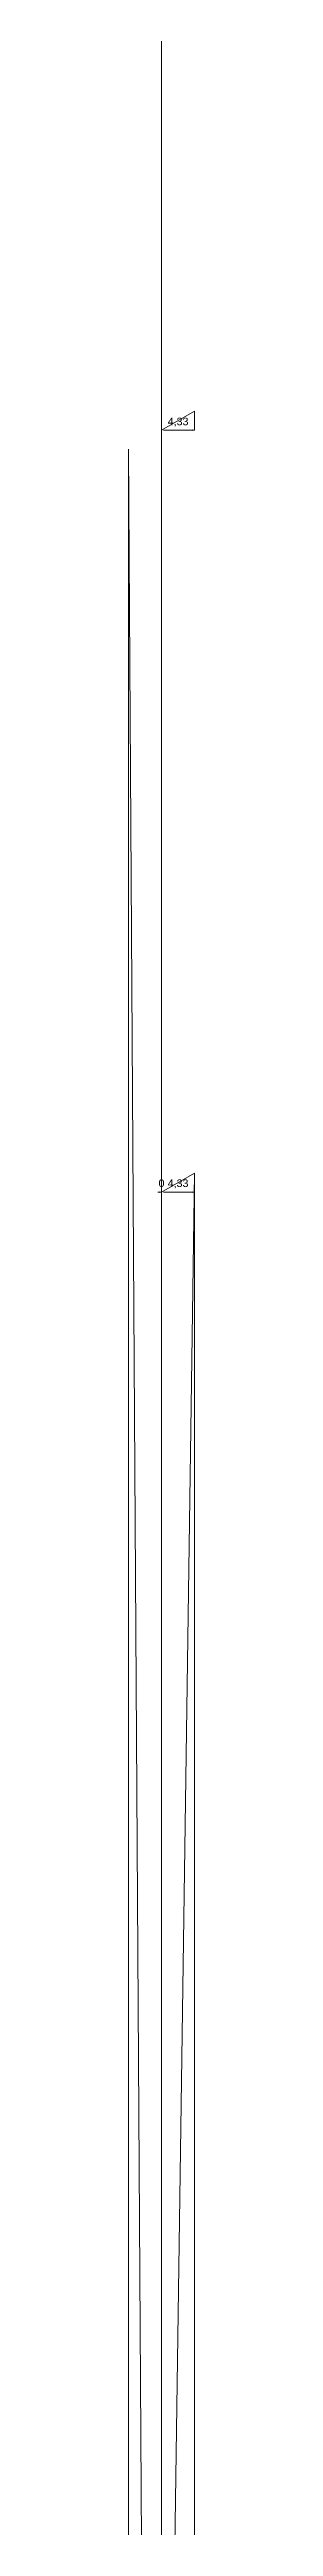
# Model space of a CAD drawing. Header units: millimetres. Extents: x -5 to 475, y -1700 to 400.
# Drawn here: x -4.3 to 4.3, y -975.2 to -650 of the extents above; entities that cross this region are included whole.
import ezdxf

# ---------------------------------------------------------------- set-up
doc = ezdxf.new("R2010")
doc.units = ezdxf.units.MM
for name, color, linetype, lineweight in [('ISO_DIM', 7, 'Continuous', 13), ('ISO_PIPE', 7, 'Continuous', 13), ('Line_3-DRDS-SS01-W60001_Page_0 _2_', 8, 'Continuous', 13)]:
    doc.layers.add(name, color=color, linetype=linetype, lineweight=lineweight)
doc.styles.add('Arial', font='arial.ttf', dxfattribs={"height": 1})

# ---------------------------------------------------------------- blocks, each defined once
blk = doc.blocks.new('Line_3-DRDS-SS01-W60001_Page_0__CLOSEDFILLED-9748099-Drafting_3-DRDS-SS01-W60001_0')
at = {"layer": 'ISO_DIM'}
blk.add_hatch(color=256, dxfattribs=at).paths.add_polyline_path([(4.08, -700.04), (4.08, -699.96), (4.33, -700)])
for p, q in [((4.08, -700.04), (4.08, -699.96)), ((4.08, -699.96), (4.33, -700)), ((4.33, -700), (4.08, -700.04))]:
    blk.add_line(p, q, dxfattribs=at)
blk = doc.blocks.new('Line_3-DRDS-SS01-W60001_Page_0__CLOSEDFILLED-9748100-Drafting_3-DRDS-SS01-W60001_0')
at = {"layer": 'ISO_DIM'}
blk.add_hatch(color=256, dxfattribs=at).paths.add_polyline_path([(-0.25, -800.04), (-0.25, -799.96), (0, -800)])
for p, q in [((-0.25, -800.04), (-0.25, -799.96)), ((-0.25, -799.96), (0, -800)), ((0, -800), (-0.25, -800.04))]:
    blk.add_line(p, q, dxfattribs=at)
blk = doc.blocks.new('Line_3-DRDS-SS01-W60001_Page_0__CLOSEDFILLED-9748103-Drafting_3-DRDS-SS01-W60001_0')
at = {"layer": 'ISO_DIM'}
blk.add_hatch(color=256, dxfattribs=at).paths.add_polyline_path([(4.08, -800.04), (4.08, -799.96), (4.33, -800)])
for p, q in [((4.08, -800.04), (4.08, -799.96)), ((4.08, -799.96), (4.33, -800)), ((4.33, -800), (4.08, -800.04))]:
    blk.add_line(p, q, dxfattribs=at)
blk = doc.blocks.new('Line_3-DRDS-SS01-W60001_Page_0 _2_-9748089-Drafting_3-DRDS-SS01-W60001_0')
at = {"layer": 'ISO_DIM'}
for p, q in [((0, -200), (0, -1300)), ((4.33, -697.5), (4.33, -700)), ((0.25, -700), (4.08, -700)), ((-4.33, -702.5), (-4.33, -1400)), ((-0.25, -800), (-0.5, -800))]:
    blk.add_line(p, q, dxfattribs=at)
at = {"layer": 'ISO_DIM', "flags": 128}
for points in [[(0, -600), (0, -1700), (0, -300)], [(0, -800), (0, -505), (0, -500)], [(4.33, -1100), (4.33, -797.5), (4.33, -800)], [(4.08, -800), (0.25, -800), (0.5, -800)]]:
    blk.add_lwpolyline(points, dxfattribs=at)
at = {"layer": 'ISO_PIPE'}
blk.add_line((0, -700), (4.33, -697.5), dxfattribs=at)
at = {"layer": 'ISO_PIPE', "flags": 128}
for points in [[(0, -100), (-4.33, -102.5), (0, -500), (0, -505), (0, -800), (4.33, -797.5)], [(0, -1000), (-4.33, -997.5), (0, -1300), (0, -200)], [(0, -300), (0, -1700), (0, -600)], [(4.33, -1197.5), (0, -1400), (-4.33, -702.5)], [(4.33, -797.5), (0, -1100), (-4.33, -1097.5)]]:
    blk.add_lwpolyline(points, dxfattribs=at)
for name in ['Line_3-DRDS-SS01-W60001_Page_0__CLOSEDFILLED-9748099-Drafting_3-DRDS-SS01-W60001_0', 'Line_3-DRDS-SS01-W60001_Page_0__CLOSEDFILLED-9748100-Drafting_3-DRDS-SS01-W60001_0', 'Line_3-DRDS-SS01-W60001_Page_0__CLOSEDFILLED-9748103-Drafting_3-DRDS-SS01-W60001_0']:
    blk.add_blockref(name, (0, 0))
at = {"layer": 'ISO_DIM', "char_height": 1, "attachment_point": 2, "line_spacing_factor": 0.941778, "style": 'Arial'}
for s, insert, width in [('4,33', (2.17, -698.34), 3.2567), ('0', (0, -798.34), 0.9305), ('4,33', (2.17, -798.34), 3.2567)]:
    blk.add_mtext(s, dxfattribs=dict(at, insert=insert, width=width))

msp = doc.modelspace()

# ---------------------------------------------------------------- block references
at = {"layer": 'Line_3-DRDS-SS01-W60001_Page_0 _2_', "color": 7}
msp.add_blockref('Line_3-DRDS-SS01-W60001_Page_0 _2_-9748089-Drafting_3-DRDS-SS01-W60001_0', (0, 0), dxfattribs=at)

doc.saveas('drawing.dxf')
